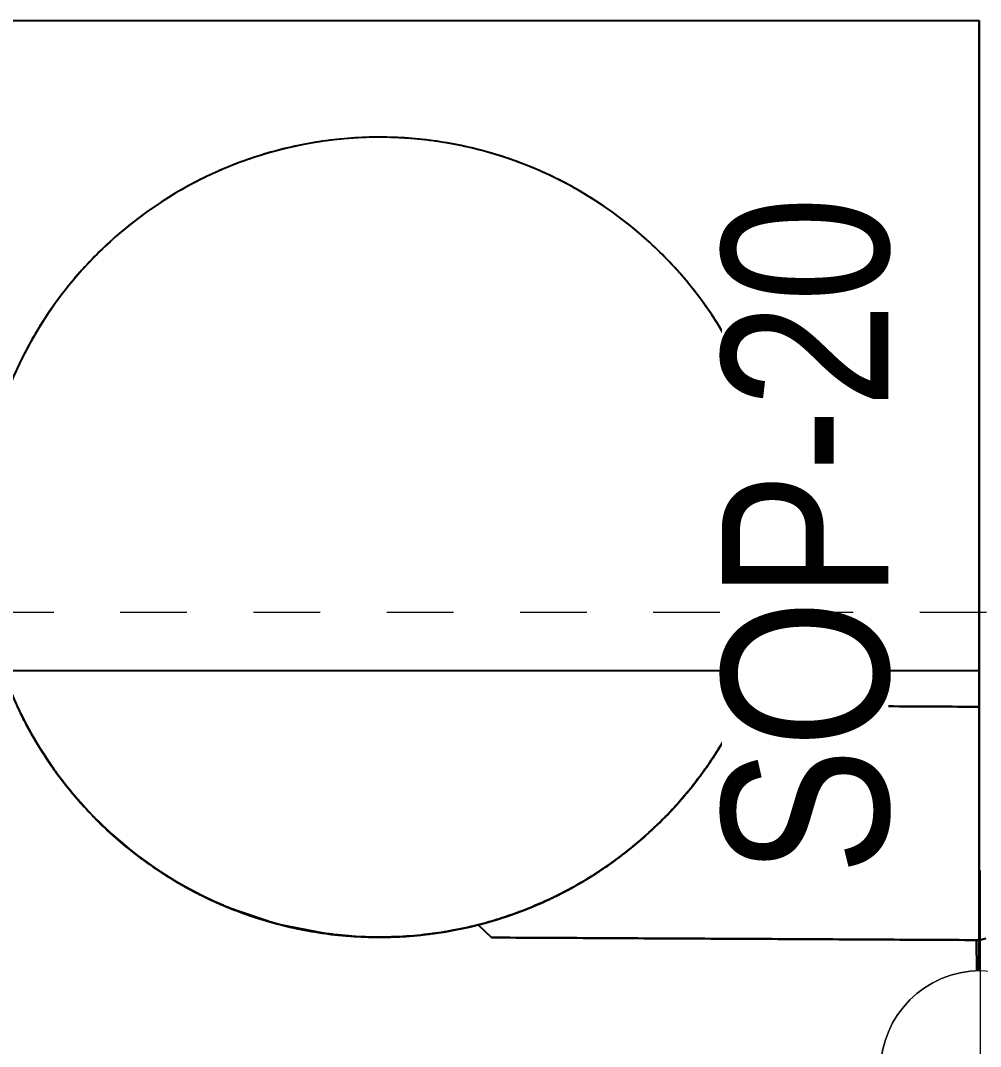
# Model space of a CAD drawing. Header units: metres. Extents: x -1161 to -1080, y 3 to 563.
# Drawn here: x -1147.282 to -1145.841, y 544.49 to 546.029 of the extents above; entities that cross this region are included whole.
import ezdxf

# ---------------------------------------------------------------- set-up
doc = ezdxf.new("R2010")
doc.units = ezdxf.units.M
doc.linetypes.add('JacobsGridLine', pattern=[0.0145, 0.01, -0.001, 0.0025, -0.001])
for name, color, linetype, lineweight in [('A-ANNO-NOTE', 7, 'Continuous', 9), ('A-GENM', 7, 'Continuous', 35), ('S-FNDN-IDEN', 7, 'Continuous', 18), ('S-GRID', 7, 'Continuous', 9)]:
    doc.layers.add(name, color=color, linetype=linetype, lineweight=lineweight)
doc.styles.add('Arial Narrow_2', font='ARIALN.TTF', dxfattribs={"height": 0.25})

# ---------------------------------------------------------------- blocks, each defined once
blk = doc.blocks.new('Foundations-Piles - Px-1200-66435274-DRG-2873171 - BARRIER LAYOUT')
at = {"layer": 'A-GENM', "color": 9, "lineweight": 25, "true_color": 0xbebebe}
for start, end in [(98.1818, 106.3636), (100.1896, 104.6123), (98.1818, 100.1896), (90, 98.1818), (96.7983, 98.1818), (92.2501, 96.7983), (90, 92.2501), (88.9353, 90), (81.8182, 90), (84.2266, 88.9353), (81.8182, 84.2266), (81.081, 81.8182), (73.6364, 81.8182), (0, 81.081), (106.3636, 114.5455), (108.2706, 112.5944), (106.4925, 108.2706), (104.6123, 106.0641), (65.4545, 73.6364), (114.5455, 122.7273), (114.6599, 116.2514), (112.5944, 114.272), (57.2727, 65.4545), (116.2514, 120.583), (120.583, 122.4816), (124.3904, 130.9091), (124.3904, 128.5814), (122.7273, 124.3904), (124.2279, 124.3904), (122.8273, 124.2279), (49.0909, 57.2727), (128.5814, 130.6928), (130.9091, 139.0909), (130.9948, 132.2009), (40.9091, 49.0909), (132.2009, 136.5946), (136.5946, 138.9057), (139.0909, 147.2727), (139.1624, 140.1715), (32.7273, 40.9091), (140.1715, 144.6326), (144.6326, 147.1204), (147.2727, 155.4545), (147.3299, 148.1399), (24.5455, 32.7273), (148.1399, 152.7165), (152.7165, 155.3369), (155.4545, 163.6364), (155.4975, 156.1068), (16.3636, 24.5455), (156.1068, 160.9016), (160.9016, 163.5554), (163.6364, 171.8182), (164.0723, 169.3897), (163.6651, 164.0723), (8.1818, 16.3636), (169.3897, 171.8182), (171.8182, 180), (172.0366, 180), (171.8608, 172.0366), (0, 8.1818), (180, 187.7641), (180, 188.1818), (265.362, 0), (351.8182, 0), (187.7641, 188.0413), (188.1818, 196.3636), (188.2322, 190.3159), (343.6364, 351.8182), (190.3159, 195.5373), (195.5373, 196.1111), (196.3636, 204.5455), (335.4545, 343.6364), (196.4631, 198.5685), (198.5685, 203.3242), (203.3242, 204.2042), (204.5455, 212.7273), (204.6923, 206.5262), (327.2727, 335.4545), (206.5262, 212.3507), (212.3507, 212.9011), (212.7273, 220.9091), (212.9011, 220.5161), (319.0909, 327.2727), (220.5161, 221.0944), (220.9091, 229.0909), (221.0944, 228.6827), (310.9091, 319.0909), (228.6827, 229.2876), (229.0909, 237.2727), (229.2876, 236.8502), (302.7273, 310.9091), (236.8502, 237.4807), (237.2727, 245.4545), (237.4807, 245.0186), (294.5455, 302.7273), (245.0186, 245.6737), (245.4545, 253.6364), (245.7799, 253.188), (286.3636, 294.5455), (253.188, 253.8666), (253.6364, 261.8182), (253.8666, 261.3584), (278.1818, 286.3636), (261.3584, 262.0592), (261.8182, 265.362), (262.0592, 265.362), (265.362, 270), (270, 278.1818)]:
    blk.add_arc((0, 0), 0.6, start, end, dxfattribs=at)
at = {"layer": 'A-GENM', "color": 254, "lineweight": 25, "true_color": 0xd1d1d1}
for start, end in [(106.0641, 106.4925), (114.272, 114.5455), (122.4816, 122.7273), (130.6928, 130.9091), (138.9057, 139.0909), (147.1204, 147.2727), (188.0413, 188.1818), (196.1111, 196.3636), (204.2042, 204.5455), (204.5455, 204.6923)]:
    blk.add_arc((0, 0), 0.6, start, end, dxfattribs=at)
blk = doc.blocks.new('StitchPour_RS36A_04 - StitchPour_RS36A_04-60468323-DRG-2873171 - BARRIER LAYOUT')
at = {"layer": 'A-GENM', "color": 253, "lineweight": 25, "true_color": 0xa3a3a3, "flags": 128}
for points in [[(132.4618, 47.3978), (132.3894, 47.3785), (132.3169, 47.3593), (132.2444, 47.34), (132.1719, 47.3207), (132.0994, 47.3015), (132.0269, 47.2822)], [(132.0269, 47.2822), (132.0994, 47.3015), (132.1719, 47.3207), (132.2444, 47.34), (132.3169, 47.3593), (132.3894, 47.3785), (132.4618, 47.3978)]]:
    blk.add_lwpolyline(points, dxfattribs=at)
at = {"layer": 'A-GENM', "color": 253, "lineweight": 25, "true_color": 0xa3a3a3}
blk.add_open_spline([(131.1932, 52.1713), (131.23, 52.0329), (131.4598, 51.1681), (131.8827, 49.577), (132.2688, 48.1242), (132.4618, 47.3978)], degree=3, knots=[0.8539642, 0.8539642, 0.8539642, 0.8539642, 0.8666667, 0.9333333, 1, 1, 1, 1], dxfattribs=at)
at = {"layer": 'A-GENM', "color": 9, "lineweight": 25, "true_color": 0xbebebe}
blk.add_open_spline([(131.8827, 49.5769), (132.0757, 48.8506), (132.2688, 48.1242), (132.4618, 47.3978)], degree=3, dxfattribs=at)
blk = doc.blocks.new('T2DPAA-T2D-C3S-RS-M3D-100334_rvt-1-DRG-2873171 - BARRIER LAYOUT')
at = {"layer": 'A-GENM', "color": 9, "lineweight": 25, "true_color": 0xbebebe}
for p, q in [((-1145.8431, 546.0286), (-1145.8431, 545.8314)), ((-1145.8431, 545.8314), (-1145.8431, 545.6342)), ((-1145.8431, 545.6342), (-1145.8431, 545.4369)), ((-1145.8431, 545.4369), (-1145.8431, 545.2397)), ((-1145.8431, 545.2397), (-1145.8431, 545.0536)), ((-1145.8431, 545.0536), (-1145.8431, 545.0425)), ((-1145.8431, 545.0425), (-1145.8431, 544.8453)), ((-1146.1879, 545.026), (-1146.1763, 545.0135)), ((-1146.1763, 545.0135), (-1146.1879, 545.026)), ((-1146.1763, 545.0135), (-1146.1647, 545.0009)), ((-1146.1647, 545.0009), (-1146.1763, 545.0135)), ((-1147.2815, 544.9889), (-1147.2762, 544.9783)), ((-1145.8431, 544.9992), (-1145.8431, 544.9292)), ((-1145.8431, 544.9292), (-1145.8431, 544.9992)), ((-1147.2535, 544.9382), (-1147.2328, 544.907)), ((-1145.8431, 544.9292), (-1145.8431, 544.8592)), ((-1147.2044, 544.8699), (-1147.1801, 544.8425)), ((-1145.8431, 544.8592), (-1145.8431, 544.7892)), ((-1145.8431, 544.8453), (-1145.8431, 544.648)), ((-1147.1458, 544.8089), (-1147.1189, 544.7859)), ((-1145.8431, 544.7892), (-1145.8431, 544.7192)), ((-1147.0784, 544.7561), (-1147.0504, 544.7383)), ((-1147.0013, 544.712), (-1146.9793, 544.7021)), ((-1145.8431, 544.7192), (-1145.8431, 544.6492)), ((-1146.979, 544.7019), (-1146.976, 544.7007)), ((-1146.646, 544.6615), (-1146.6221, 544.6659)), ((-1146.6221, 544.6659), (-1146.5951, 544.6721)), ((-1146.585, 544.6626), (-1146.5951, 544.6721)), ((-1146.5951, 544.6721), (-1146.585, 544.6626)), ((-1146.5951, 544.6721), (-1146.585, 544.6626)), ((-1146.585, 544.6626), (-1146.5951, 544.6721)), ((-1146.585, 544.6626), (-1146.5951, 544.6721)), ((-1146.5951, 544.6721), (-1146.5749, 544.6531)), ((-1146.8174, 544.6582), (-1146.7909, 544.6555)), ((-1146.7362, 544.6536), (-1146.7045, 544.6548)), ((-1146.655, 544.6601), (-1146.6472, 544.6613)), ((-1146.5749, 544.6531), (-1146.585, 544.6626)), ((-1146.585, 544.6626), (-1146.5749, 544.6531)), ((-1146.585, 544.6626), (-1146.5749, 544.6531)), ((-1146.5749, 544.6531), (-1146.585, 544.6626)), ((-1146.5749, 544.6531), (-1146.585, 544.6626)), ((-1146.5749, 544.6531), (-1145.8469, 544.6492)), ((-1145.8466, 544.6036), (-1145.8469, 544.6492)), ((-1145.8469, 544.6492), (-1145.8466, 544.6036)), ((-1145.8431, 544.6492), (-1145.8332, 544.6514)), ((-1145.8431, 544.648), (-1145.8431, 544.6036))]:
    blk.add_line(p, q, dxfattribs=at)
at = {"layer": 'A-GENM', "color": 253, "lineweight": 25, "true_color": 0xa3a3a3}
for p, q in [((-1145.8431, 545.0425), (-1145.8431, 545.0536)), ((-1145.8431, 544.8453), (-1145.8431, 545.0425)), ((-1145.8431, 544.648), (-1145.8431, 544.8453)), ((-1145.8332, 544.6514), (-1145.8431, 544.6492)), ((-1145.8431, 544.6036), (-1145.8431, 544.648))]:
    blk.add_line(p, q, dxfattribs=at)
at = {"layer": 'A-GENM', "color": 253, "lineweight": 25, "true_color": 0xa3a3a3, "flags": 128}
blk.add_lwpolyline([(-1145.8431, 545.0536), (-1145.8431, 545.2397), (-1145.8431, 545.4369), (-1145.8431, 545.6342), (-1145.8431, 545.8314), (-1145.8431, 546.0286)], dxfattribs=at)
at = {"layer": 'A-GENM', "color": 9, "lineweight": 25, "true_color": 0xbebebe, "flags": 128}
for points in [[(-1147.2762, 544.9783), (-1147.2693, 544.9653), (-1147.2535, 544.9382)], [(-1145.8431, 544.6492), (-1145.8431, 544.7192), (-1145.8431, 544.7892), (-1145.8431, 544.8592), (-1145.8431, 544.9292)], [(-1147.2328, 544.907), (-1147.2257, 544.8971), (-1147.2044, 544.8699)], [(-1147.1801, 544.8425), (-1147.1733, 544.8354), (-1147.1458, 544.8089)], [(-1147.1189, 544.7859), (-1147.1131, 544.7813), (-1147.0784, 544.7561)], [(-1147.0504, 544.7383), (-1147.0462, 544.7358), (-1147.0013, 544.712)], [(-1146.976, 544.7007), (-1146.9738, 544.6997), (-1146.8972, 544.6737)], [(-1146.8972, 544.6737), (-1146.8223, 544.6589), (-1146.8174, 544.6582)], [(-1146.7909, 544.6555), (-1146.7462, 544.6536), (-1146.7362, 544.6536)], [(-1146.7045, 544.6548), (-1146.6701, 544.6581), (-1146.655, 544.6601)]]:
    blk.add_lwpolyline(points, dxfattribs=at)
at = {"layer": 'A-GENM', "color": 253, "lineweight": 25, "true_color": 0xa3a3a3}
blk.add_open_spline([(-1150.7823, 546.0286), (-1150.6381, 546.0286), (-1149.7428, 546.0286), (-1148.0964, 546.0286), (-1146.5942, 546.0286), (-1145.8431, 546.0286)], degree=3, knots=[0.8538712, 0.8538712, 0.8538712, 0.8538712, 0.8666667, 0.9333333, 1, 1, 1, 1], dxfattribs=at)
at = {"layer": 'A-GENM', "color": 9, "lineweight": 25, "true_color": 0xbebebe}
for points in [[(-1148.0964, 546.0286), (-1147.3453, 546.0286), (-1146.5942, 546.0286), (-1145.8431, 546.0286)], [(-1146.1929, 545.0141), (-1146.192, 545.0164), (-1146.191, 545.0186), (-1146.1901, 545.0208)], [(-1146.1901, 545.0208), (-1146.191, 545.0186), (-1146.192, 545.0164), (-1146.1929, 545.0141)], [(-1146.1901, 545.0208), (-1146.1893, 545.0226), (-1146.1886, 545.0243), (-1146.1879, 545.026)], [(-1146.1879, 545.026), (-1146.1886, 545.0243), (-1146.1893, 545.0226), (-1146.1901, 545.0208)], [(-1146.2056, 544.9868), (-1146.2012, 544.9958), (-1146.1969, 545.0049), (-1146.1929, 545.0141)], [(-1146.1929, 545.0141), (-1146.1969, 545.0049), (-1146.2012, 544.9958), (-1146.2056, 544.9868)], [(-1147.2811, 544.988), (-1147.2813, 544.9885), (-1147.2816, 544.9891), (-1147.2819, 544.9896)], [(-1147.281, 544.9879), (-1147.2813, 544.9884), (-1147.2816, 544.989), (-1147.2818, 544.9895)], [(-1147.2722, 544.9708), (-1147.2753, 544.9765), (-1147.2782, 544.9822), (-1147.2811, 544.988)], [(-1147.2722, 544.9708), (-1147.2753, 544.9764), (-1147.2782, 544.9821), (-1147.281, 544.9879)], [(-1146.1647, 545.0009), (-1146.1433, 545.0008), (-1146.1218, 545.0007), (-1146.1004, 545.0006)], [(-1146.0361, 545.0002), (-1146.0789, 545.0005), (-1146.1218, 545.0007), (-1146.1647, 545.0009)], [(-1146.1004, 545.0006), (-1146.0789, 545.0005), (-1146.0575, 545.0003), (-1146.0361, 545.0002)], [(-1146.0361, 545.0002), (-1146.0146, 545.0001), (-1145.9932, 545), (-1145.9717, 544.9999)], [(-1145.9717, 544.9999), (-1145.9932, 545), (-1146.0146, 545.0001), (-1146.0361, 545.0002)], [(-1145.9717, 544.9999), (-1145.9503, 544.9998), (-1145.9288, 544.9997), (-1145.9074, 544.9996)], [(-1145.9074, 544.9996), (-1145.9288, 544.9997), (-1145.9503, 544.9998), (-1145.9717, 544.9999)], [(-1145.9074, 544.9996), (-1145.886, 544.9994), (-1145.8645, 544.9993), (-1145.8431, 544.9992)], [(-1145.8431, 544.9992), (-1145.8645, 544.9993), (-1145.886, 544.9994), (-1145.9074, 544.9996)], [(-1146.2261, 544.949), (-1146.2189, 544.9614), (-1146.212, 544.974), (-1146.2056, 544.9868)], [(-1146.2056, 544.9868), (-1146.212, 544.974), (-1146.2189, 544.9614), (-1146.2261, 544.949)], [(-1147.2669, 544.961), (-1147.2687, 544.9642), (-1147.2704, 544.9674), (-1147.2721, 544.9706)], [(-1147.2669, 544.961), (-1147.2687, 544.9642), (-1147.2704, 544.9674), (-1147.2721, 544.9706)], [(-1147.2608, 544.9504), (-1147.2629, 544.9539), (-1147.2649, 544.9574), (-1147.2669, 544.961)], [(-1147.2609, 544.9505), (-1147.2629, 544.954), (-1147.2649, 544.9575), (-1147.2669, 544.961)], [(-1147.2403, 544.9178), (-1147.2475, 544.9285), (-1147.2544, 544.9394), (-1147.2609, 544.9505)], [(-1147.2404, 544.9179), (-1147.2475, 544.9285), (-1147.2543, 544.9393), (-1147.2608, 544.9504)], [(-1146.2326, 544.9384), (-1146.2315, 544.9401), (-1146.2304, 544.9418), (-1146.2294, 544.9435)], [(-1146.2294, 544.9435), (-1146.2304, 544.9418), (-1146.2315, 544.9401), (-1146.2326, 544.9384)], [(-1146.2289, 544.9444), (-1146.228, 544.9459), (-1146.227, 544.9475), (-1146.2261, 544.949)], [(-1146.2261, 544.949), (-1146.227, 544.9475), (-1146.2279, 544.9459), (-1146.2289, 544.9444)], [(-1146.2493, 544.9127), (-1146.2435, 544.9211), (-1146.2379, 544.9297), (-1146.2326, 544.9384)], [(-1146.2326, 544.9384), (-1146.2379, 544.9297), (-1146.2435, 544.9211), (-1146.2493, 544.9127)], [(-1147.2391, 544.9161), (-1147.2396, 544.9167), (-1147.24, 544.9173), (-1147.2404, 544.9179)], [(-1147.2392, 544.9161), (-1147.2395, 544.9167), (-1147.2399, 544.9172), (-1147.2403, 544.9178)], [(-1147.238, 544.9144), (-1147.2383, 544.9148), (-1147.2386, 544.9152), (-1147.2389, 544.9157)], [(-1147.2381, 544.9145), (-1147.2383, 544.9149), (-1147.2386, 544.9153), (-1147.2389, 544.9157)], [(-1147.229, 544.9016), (-1147.2321, 544.9059), (-1147.2351, 544.9102), (-1147.2381, 544.9145)], [(-1147.229, 544.9016), (-1147.232, 544.9058), (-1147.235, 544.9101), (-1147.238, 544.9144)], [(-1146.275, 544.8782), (-1146.266, 544.8894), (-1146.2575, 544.9009), (-1146.2493, 544.9127)], [(-1146.2493, 544.9127), (-1146.2574, 544.9009), (-1146.266, 544.8894), (-1146.275, 544.8782)], [(-1147.2223, 544.8926), (-1147.2246, 544.8956), (-1147.2268, 544.8986), (-1147.229, 544.9016)], [(-1147.2223, 544.8926), (-1147.2246, 544.8956), (-1147.2268, 544.8986), (-1147.229, 544.9016)], [(-1147.2127, 544.8801), (-1147.2159, 544.8842), (-1147.2192, 544.8884), (-1147.2223, 544.8926)], [(-1147.2128, 544.8802), (-1147.216, 544.8843), (-1147.2192, 544.8884), (-1147.2223, 544.8926)], [(-1147.1872, 544.8502), (-1147.1961, 544.8599), (-1147.2046, 544.8699), (-1147.2128, 544.8802)], [(-1147.1873, 544.8503), (-1147.1961, 544.8599), (-1147.2045, 544.8699), (-1147.2127, 544.8801)], [(-1146.3031, 544.8456), (-1146.2961, 544.8532), (-1146.2892, 544.861), (-1146.2825, 544.869)], [(-1146.2825, 544.869), (-1146.2892, 544.8611), (-1146.296, 544.8533), (-1146.3031, 544.8457)], [(-1146.2825, 544.869), (-1146.2814, 544.8704), (-1146.2802, 544.8718), (-1146.2791, 544.8732)], [(-1146.2791, 544.8732), (-1146.2802, 544.8718), (-1146.2814, 544.8704), (-1146.2825, 544.869)], [(-1146.2774, 544.8752), (-1146.2767, 544.8761), (-1146.276, 544.8769), (-1146.2753, 544.8778)], [(-1146.2753, 544.8778), (-1146.276, 544.8769), (-1146.2767, 544.8761), (-1146.2774, 544.8752)], [(-1147.1858, 544.8487), (-1147.1863, 544.8492), (-1147.1868, 544.8497), (-1147.1873, 544.8503)], [(-1147.1858, 544.8487), (-1147.1863, 544.8492), (-1147.1868, 544.8497), (-1147.1872, 544.8502)], [(-1147.1767, 544.8389), (-1147.1795, 544.8419), (-1147.1823, 544.8448), (-1147.1851, 544.8478)], [(-1147.1767, 544.8389), (-1147.1795, 544.8418), (-1147.1823, 544.8448), (-1147.185, 544.8477)], [(-1147.1691, 544.8311), (-1147.1715, 544.8335), (-1147.1739, 544.836), (-1147.1763, 544.8384)], [(-1147.1691, 544.8311), (-1147.1715, 544.8335), (-1147.1739, 544.836), (-1147.1762, 544.8384)], [(-1146.3335, 544.8151), (-1146.323, 544.8249), (-1146.3129, 544.8351), (-1146.3031, 544.8456)], [(-1146.3031, 544.8456), (-1146.3129, 544.8351), (-1146.323, 544.825), (-1146.3335, 544.8152)], [(-1147.1551, 544.8174), (-1147.1598, 544.8219), (-1147.1645, 544.8265), (-1147.1691, 544.8311)], [(-1147.1551, 544.8175), (-1147.1599, 544.822), (-1147.1645, 544.8265), (-1147.1691, 544.8311)], [(-1147.1231, 544.7893), (-1147.1341, 544.7983), (-1147.1448, 544.8077), (-1147.1551, 544.8175)], [(-1147.1231, 544.7893), (-1147.1341, 544.7983), (-1147.1447, 544.8077), (-1147.1551, 544.8174)], [(-1146.366, 544.7869), (-1146.3577, 544.7936), (-1146.3497, 544.8004), (-1146.3418, 544.8075)], [(-1146.3419, 544.8075), (-1146.3497, 544.8004), (-1146.3577, 544.7936), (-1146.3659, 544.7869)], [(-1146.337, 544.8119), (-1146.3386, 544.8104), (-1146.3402, 544.809), (-1146.3419, 544.8075)], [(-1146.3418, 544.8075), (-1146.3402, 544.809), (-1146.3386, 544.8104), (-1146.337, 544.8119)], [(-1146.3335, 544.8152), (-1146.3346, 544.8141), (-1146.3358, 544.813), (-1146.337, 544.8119)], [(-1146.337, 544.8119), (-1146.3358, 544.813), (-1146.3346, 544.8141), (-1146.3335, 544.8151)], [(-1147.1162, 544.7837), (-1147.1185, 544.7856), (-1147.1208, 544.7874), (-1147.1231, 544.7893)], [(-1147.1162, 544.7837), (-1147.1185, 544.7856), (-1147.1208, 544.7875), (-1147.1231, 544.7893)], [(-1147.1095, 544.7785), (-1147.1117, 544.7802), (-1147.114, 544.782), (-1147.1162, 544.7837)], [(-1147.1095, 544.7785), (-1147.1117, 544.7802), (-1147.114, 544.782), (-1147.1162, 544.7837)], [(-1147.0892, 544.7635), (-1147.0957, 544.7681), (-1147.1021, 544.7728), (-1147.1084, 544.7777)], [(-1147.0892, 544.7635), (-1147.0957, 544.7681), (-1147.1021, 544.7728), (-1147.1084, 544.7777)], [(-1146.4004, 544.7611), (-1146.3886, 544.7693), (-1146.3771, 544.7779), (-1146.366, 544.7869)], [(-1146.366, 544.7869), (-1146.3771, 544.7779), (-1146.3886, 544.7693), (-1146.4004, 544.7611)], [(-1147.0535, 544.7402), (-1147.0657, 544.7475), (-1147.0776, 544.7553), (-1147.0892, 544.7635)], [(-1147.0536, 544.7402), (-1147.0657, 544.7475), (-1147.0776, 544.7553), (-1147.0892, 544.7635)], [(-1146.4041, 544.7586), (-1146.4028, 544.7594), (-1146.4016, 544.7602), (-1146.4004, 544.7611)], [(-1146.4004, 544.7611), (-1146.4016, 544.7603), (-1146.4028, 544.7594), (-1146.4041, 544.7586)], [(-1146.4366, 544.7378), (-1146.4273, 544.7433), (-1146.4182, 544.749), (-1146.4093, 544.755)], [(-1146.4093, 544.755), (-1146.4182, 544.749), (-1146.4273, 544.7433), (-1146.4365, 544.7378)], [(-1146.4093, 544.755), (-1146.4084, 544.7556), (-1146.4075, 544.7562), (-1146.4066, 544.7568)], [(-1146.4066, 544.7568), (-1146.4075, 544.7562), (-1146.4084, 544.7556), (-1146.4093, 544.755)], [(-1147.0486, 544.7372), (-1147.0503, 544.7382), (-1147.0519, 544.7392), (-1147.0536, 544.7402)], [(-1147.0486, 544.7372), (-1147.0502, 544.7382), (-1147.0519, 544.7392), (-1147.0535, 544.7402)], [(-1147.0417, 544.7332), (-1147.044, 544.7345), (-1147.0463, 544.7358), (-1147.0486, 544.7372)], [(-1147.0417, 544.7332), (-1147.044, 544.7345), (-1147.0463, 544.7358), (-1147.0486, 544.7372)], [(-1147.0163, 544.7194), (-1147.0249, 544.7238), (-1147.0334, 544.7284), (-1147.0417, 544.7332)], [(-1146.4743, 544.7172), (-1146.4615, 544.7236), (-1146.4489, 544.7305), (-1146.4366, 544.7378)], [(-1146.4366, 544.7378), (-1146.4489, 544.7305), (-1146.4615, 544.7236), (-1146.4743, 544.7172)], [(-1146.9777, 544.7014), (-1146.9908, 544.7069), (-1147.0037, 544.713), (-1147.0163, 544.7194)], [(-1146.9777, 544.7014), (-1146.9908, 544.707), (-1147.0037, 544.713), (-1147.0163, 544.7194)], [(-1146.5135, 544.6993), (-1146.5034, 544.7035), (-1146.4934, 544.7079), (-1146.4835, 544.7127)], [(-1146.4835, 544.7126), (-1146.4934, 544.7079), (-1146.5034, 544.7035), (-1146.5135, 544.6993)], [(-1146.4835, 544.7127), (-1146.4817, 544.7135), (-1146.4799, 544.7144), (-1146.4781, 544.7153)], [(-1146.4781, 544.7153), (-1146.4799, 544.7144), (-1146.4817, 544.7135), (-1146.4835, 544.7126)], [(-1146.4781, 544.7153), (-1146.4768, 544.7159), (-1146.4756, 544.7165), (-1146.4743, 544.7172)], [(-1146.4743, 544.7172), (-1146.4756, 544.7165), (-1146.4768, 544.7159), (-1146.4781, 544.7153)], [(-1146.9751, 544.7003), (-1146.976, 544.7007), (-1146.9768, 544.701), (-1146.9777, 544.7014)], [(-1146.9751, 544.7003), (-1146.976, 544.7007), (-1146.9769, 544.701), (-1146.9777, 544.7014)], [(-1146.9706, 544.6984), (-1146.9721, 544.699), (-1146.9736, 544.6997), (-1146.9751, 544.7003)], [(-1146.9706, 544.6984), (-1146.9721, 544.699), (-1146.9736, 544.6997), (-1146.9751, 544.7003)], [(-1146.9379, 544.6861), (-1146.9489, 544.6899), (-1146.9598, 544.694), (-1146.9706, 544.6984)], [(-1146.938, 544.6861), (-1146.9489, 544.6899), (-1146.9598, 544.694), (-1146.9706, 544.6984)], [(-1146.5538, 544.6842), (-1146.5402, 544.6888), (-1146.5267, 544.6938), (-1146.5135, 544.6993)], [(-1146.5135, 544.6993), (-1146.5267, 544.6938), (-1146.5402, 544.6888), (-1146.5538, 544.6842)], [(-1146.8972, 544.6737), (-1146.9109, 544.6774), (-1146.9245, 544.6815), (-1146.938, 544.6861)], [(-1146.8972, 544.6737), (-1146.9109, 544.6774), (-1146.9245, 544.6815), (-1146.9379, 544.6861)], [(-1146.5951, 544.6721), (-1146.5843, 544.6749), (-1146.5736, 544.6779), (-1146.563, 544.6813)], [(-1146.563, 544.6813), (-1146.5736, 544.6779), (-1146.5843, 544.6749), (-1146.5951, 544.6721)], [(-1146.563, 544.6813), (-1146.5611, 544.6818), (-1146.5593, 544.6824), (-1146.5575, 544.683)], [(-1146.5575, 544.683), (-1146.5593, 544.6824), (-1146.5611, 544.6818), (-1146.563, 544.6813)], [(-1146.5575, 544.683), (-1146.5563, 544.6834), (-1146.555, 544.6838), (-1146.5538, 544.6842)], [(-1146.5538, 544.6842), (-1146.555, 544.6838), (-1146.5563, 544.6834), (-1146.5575, 544.683)], [(-1146.8546, 544.6641), (-1146.8689, 544.6668), (-1146.8831, 544.67), (-1146.8972, 544.6737)], [(-1146.8546, 544.6641), (-1146.8689, 544.6668), (-1146.8831, 544.67), (-1146.8972, 544.6737)], [(-1146.5951, 544.6721), (-1146.6092, 544.6685), (-1146.6234, 544.6655), (-1146.6377, 544.6629)], [(-1146.5951, 544.6721), (-1146.6092, 544.6685), (-1146.6234, 544.6655), (-1146.6377, 544.6629)], [(-1146.8288, 544.6598), (-1146.8375, 544.661), (-1146.8461, 544.6624), (-1146.8546, 544.6641)], [(-1146.8288, 544.6598), (-1146.8375, 544.661), (-1146.8461, 544.6624), (-1146.8546, 544.6641)], [(-1146.8187, 544.6584), (-1146.8221, 544.6588), (-1146.8255, 544.6593), (-1146.8288, 544.6598)], [(-1146.8187, 544.6584), (-1146.8221, 544.6588), (-1146.8255, 544.6593), (-1146.8288, 544.6598)], [(-1146.8145, 544.6579), (-1146.8159, 544.658), (-1146.8173, 544.6582), (-1146.8187, 544.6584)], [(-1146.8145, 544.6579), (-1146.8159, 544.658), (-1146.8173, 544.6582), (-1146.8187, 544.6584)], [(-1146.8126, 544.6576), (-1146.8132, 544.6577), (-1146.8139, 544.6578), (-1146.8145, 544.6579)], [(-1146.8126, 544.6576), (-1146.8132, 544.6577), (-1146.8139, 544.6578), (-1146.8145, 544.6579)], [(-1146.768, 544.6541), (-1146.7826, 544.6547), (-1146.7971, 544.6559), (-1146.8115, 544.6575)], [(-1146.768, 544.6541), (-1146.7826, 544.6547), (-1146.7971, 544.6559), (-1146.8115, 544.6575)], [(-1146.7525, 544.6537), (-1146.7577, 544.6538), (-1146.7628, 544.6539), (-1146.768, 544.6541)], [(-1146.7525, 544.6537), (-1146.7577, 544.6538), (-1146.7628, 544.6539), (-1146.768, 544.6541)], [(-1146.74, 544.6536), (-1146.7442, 544.6536), (-1146.7483, 544.6536), (-1146.7525, 544.6537)], [(-1146.74, 544.6536), (-1146.7442, 544.6536), (-1146.7483, 544.6536), (-1146.7525, 544.6537)], [(-1146.7302, 544.6537), (-1146.7335, 544.6537), (-1146.7367, 544.6536), (-1146.74, 544.6536)], [(-1146.7302, 544.6537), (-1146.7335, 544.6537), (-1146.7367, 544.6536), (-1146.74, 544.6536)], [(-1146.7265, 544.6538), (-1146.7278, 544.6538), (-1146.729, 544.6538), (-1146.7302, 544.6537)], [(-1146.7265, 544.6538), (-1146.7278, 544.6538), (-1146.729, 544.6538), (-1146.7302, 544.6537)], [(-1146.7244, 544.6539), (-1146.7251, 544.6539), (-1146.7258, 544.6538), (-1146.7265, 544.6538)], [(-1146.7244, 544.6539), (-1146.7251, 544.6539), (-1146.7258, 544.6538), (-1146.7265, 544.6538)], [(-1146.6809, 544.6568), (-1146.6954, 544.6553), (-1146.7099, 544.6543), (-1146.7244, 544.6539)], [(-1146.6809, 544.6568), (-1146.6954, 544.6553), (-1146.7099, 544.6543), (-1146.7244, 544.6539)], [(-1146.6737, 544.6576), (-1146.6761, 544.6573), (-1146.6785, 544.6571), (-1146.6809, 544.6568)], [(-1146.6737, 544.6576), (-1146.6761, 544.6573), (-1146.6785, 544.6571), (-1146.6809, 544.6568)], [(-1146.6636, 544.6589), (-1146.6669, 544.6584), (-1146.6703, 544.658), (-1146.6737, 544.6576)], [(-1146.6636, 544.6589), (-1146.6669, 544.6584), (-1146.6703, 544.658), (-1146.6737, 544.6576)], [(-1146.6459, 544.6615), (-1146.6518, 544.6606), (-1146.6577, 544.6597), (-1146.6636, 544.6589)], [(-1146.6459, 544.6615), (-1146.6518, 544.6606), (-1146.6577, 544.6597), (-1146.6636, 544.6589)], [(-1146.6432, 544.662), (-1146.6441, 544.6618), (-1146.645, 544.6617), (-1146.6459, 544.6615)], [(-1146.6432, 544.662), (-1146.6441, 544.6618), (-1146.645, 544.6617), (-1146.6459, 544.6615)], [(-1146.6377, 544.6629), (-1146.6388, 544.6627), (-1146.6398, 544.6626), (-1146.6409, 544.6624)], [(-1146.6377, 544.6629), (-1146.6388, 544.6627), (-1146.6398, 544.6626), (-1146.6409, 544.6624)], [(-1146.5017, 544.6527), (-1146.5261, 544.6528), (-1146.5505, 544.6529), (-1146.5749, 544.6531)], [(-1146.5017, 544.6527), (-1146.5261, 544.6528), (-1146.5505, 544.6529), (-1146.5749, 544.6531)], [(-1146.5021, 544.6527), (-1146.5263, 544.6528), (-1146.5506, 544.6529), (-1146.5749, 544.6531)], [(-1146.4285, 544.6523), (-1146.4529, 544.6524), (-1146.4773, 544.6526), (-1146.5017, 544.6527)], [(-1146.4285, 544.6523), (-1146.4529, 544.6524), (-1146.4773, 544.6526), (-1146.5017, 544.6527)], [(-1146.4293, 544.6523), (-1146.4534, 544.6524), (-1146.4775, 544.6526), (-1146.5017, 544.6527)], [(-1146.3553, 544.6519), (-1146.3797, 544.652), (-1146.4041, 544.6522), (-1146.4285, 544.6523)], [(-1146.3553, 544.6519), (-1146.3797, 544.652), (-1146.4041, 544.6522), (-1146.4285, 544.6523)], [(-1146.3565, 544.6519), (-1146.3805, 544.652), (-1146.4045, 544.6522), (-1146.4285, 544.6523)], [(-1146.2821, 544.6515), (-1146.3065, 544.6517), (-1146.3309, 544.6518), (-1146.3553, 544.6519)], [(-1146.2821, 544.6515), (-1146.3065, 544.6517), (-1146.3309, 544.6518), (-1146.3553, 544.6519)], [(-1146.209, 544.6511), (-1146.2334, 544.6513), (-1146.2577, 544.6514), (-1146.2821, 544.6515)], [(-1146.209, 544.6511), (-1146.2334, 544.6513), (-1146.2577, 544.6514), (-1146.2821, 544.6515)], [(-1146.1358, 544.6508), (-1146.1602, 544.6509), (-1146.1846, 544.651), (-1146.209, 544.6511)], [(-1146.1358, 544.6508), (-1146.1602, 544.6509), (-1146.1846, 544.651), (-1146.209, 544.6511)], [(-1146.0626, 544.6504), (-1146.087, 544.6505), (-1146.1114, 544.6506), (-1146.1358, 544.6508)], [(-1146.0626, 544.6504), (-1146.087, 544.6505), (-1146.1114, 544.6506), (-1146.1358, 544.6508)], [(-1145.9894, 544.65), (-1146.0138, 544.6501), (-1146.0382, 544.6502), (-1146.0626, 544.6504)], [(-1145.9894, 544.65), (-1146.0138, 544.6501), (-1146.0382, 544.6502), (-1146.0626, 544.6504)], [(-1145.9163, 544.6496), (-1145.9406, 544.6497), (-1145.965, 544.6499), (-1145.9894, 544.65)], [(-1145.9163, 544.6496), (-1145.9406, 544.6497), (-1145.965, 544.6499), (-1145.9894, 544.65)], [(-1145.8469, 544.6492), (-1145.8712, 544.6494), (-1145.8954, 544.6495), (-1145.9197, 544.6496)], [(-1145.8431, 544.6492), (-1145.8675, 544.6493), (-1145.8919, 544.6495), (-1145.9163, 544.6496)], [(-1145.8469, 544.6492), (-1145.87, 544.6494), (-1145.8931, 544.6495), (-1145.9163, 544.6496)], [(-1145.8431, 544.6492), (-1145.8444, 544.6492), (-1145.8456, 544.6492), (-1145.8469, 544.6492)]]:
    blk.add_open_spline(points, degree=3, dxfattribs=at)
at = {"layer": 'A-GENM', "color": 254, "lineweight": 25, "true_color": 0xd1d1d1}
for points in [[(-1147.2818, 544.9895), (-1147.2816, 544.989), (-1147.2813, 544.9884), (-1147.281, 544.9879)], [(-1147.281, 544.9879), (-1147.2782, 544.9821), (-1147.2753, 544.9764), (-1147.2722, 544.9708)], [(-1147.2721, 544.9706), (-1147.2704, 544.9674), (-1147.2687, 544.9642), (-1147.2669, 544.961)], [(-1147.2669, 544.961), (-1147.2649, 544.9574), (-1147.2629, 544.9539), (-1147.2608, 544.9504)], [(-1147.2608, 544.9504), (-1147.2543, 544.9393), (-1147.2475, 544.9285), (-1147.2404, 544.9179)], [(-1147.2404, 544.9179), (-1147.24, 544.9173), (-1147.2396, 544.9167), (-1147.2391, 544.9161)], [(-1147.2389, 544.9157), (-1147.2386, 544.9152), (-1147.2383, 544.9148), (-1147.238, 544.9144)], [(-1147.238, 544.9144), (-1147.235, 544.9101), (-1147.232, 544.9058), (-1147.229, 544.9016)], [(-1147.229, 544.9016), (-1147.2268, 544.8986), (-1147.2246, 544.8956), (-1147.2223, 544.8926)], [(-1147.2223, 544.8926), (-1147.2192, 544.8884), (-1147.2159, 544.8842), (-1147.2127, 544.8801)], [(-1147.2127, 544.8801), (-1147.2045, 544.8699), (-1147.1961, 544.8599), (-1147.1873, 544.8503)], [(-1147.1873, 544.8503), (-1147.1868, 544.8497), (-1147.1863, 544.8492), (-1147.1858, 544.8487)], [(-1147.185, 544.8477), (-1147.1823, 544.8448), (-1147.1795, 544.8418), (-1147.1767, 544.8389)], [(-1147.1762, 544.8384), (-1147.1739, 544.836), (-1147.1715, 544.8335), (-1147.1691, 544.8311)], [(-1147.1691, 544.8311), (-1147.1645, 544.8265), (-1147.1598, 544.8219), (-1147.1551, 544.8174)], [(-1147.1551, 544.8174), (-1147.1447, 544.8077), (-1147.1341, 544.7983), (-1147.1231, 544.7893)], [(-1147.1231, 544.7893), (-1147.1208, 544.7874), (-1147.1185, 544.7856), (-1147.1162, 544.7837)], [(-1147.1162, 544.7837), (-1147.114, 544.782), (-1147.1117, 544.7802), (-1147.1095, 544.7785)], [(-1147.1084, 544.7777), (-1147.1021, 544.7728), (-1147.0957, 544.7681), (-1147.0892, 544.7635)], [(-1147.0892, 544.7635), (-1147.0776, 544.7553), (-1147.0657, 544.7475), (-1147.0535, 544.7402)], [(-1147.0535, 544.7402), (-1147.0519, 544.7392), (-1147.0502, 544.7382), (-1147.0486, 544.7372)], [(-1147.0486, 544.7372), (-1147.0463, 544.7358), (-1147.044, 544.7345), (-1147.0417, 544.7332)], [(-1147.0417, 544.7332), (-1147.0334, 544.7284), (-1147.0249, 544.7238), (-1147.0163, 544.7194)], [(-1147.0163, 544.7194), (-1147.0037, 544.713), (-1146.9908, 544.7069), (-1146.9777, 544.7014)], [(-1146.9777, 544.7014), (-1146.9768, 544.701), (-1146.976, 544.7007), (-1146.9751, 544.7003)], [(-1146.9751, 544.7003), (-1146.9736, 544.6997), (-1146.9721, 544.699), (-1146.9706, 544.6984)], [(-1146.9706, 544.6984), (-1146.9598, 544.694), (-1146.9489, 544.6899), (-1146.9379, 544.6861)], [(-1146.9379, 544.6861), (-1146.9245, 544.6815), (-1146.9109, 544.6774), (-1146.8972, 544.6737)], [(-1146.8972, 544.6737), (-1146.8747, 544.6678), (-1146.8519, 544.6631), (-1146.8288, 544.6598)], [(-1146.6409, 544.6624), (-1146.6255, 544.665), (-1146.6102, 544.6683), (-1146.5951, 544.6721)], [(-1146.8288, 544.6598), (-1146.8255, 544.6593), (-1146.8221, 544.6588), (-1146.8187, 544.6584)], [(-1146.8187, 544.6584), (-1146.8173, 544.6582), (-1146.8159, 544.658), (-1146.8145, 544.6579)], [(-1146.8145, 544.6579), (-1146.8139, 544.6578), (-1146.8132, 544.6577), (-1146.8126, 544.6576)], [(-1146.7525, 544.6537), (-1146.7483, 544.6536), (-1146.7442, 544.6536), (-1146.74, 544.6536)], [(-1146.74, 544.6536), (-1146.7367, 544.6536), (-1146.7335, 544.6537), (-1146.7302, 544.6537)], [(-1146.7302, 544.6537), (-1146.729, 544.6538), (-1146.7278, 544.6538), (-1146.7265, 544.6538)], [(-1146.6737, 544.6576), (-1146.6703, 544.658), (-1146.6669, 544.6584), (-1146.6636, 544.6589)], [(-1146.6636, 544.6589), (-1146.6577, 544.6597), (-1146.6518, 544.6606), (-1146.6459, 544.6615)], [(-1146.6459, 544.6615), (-1146.645, 544.6617), (-1146.6441, 544.6618), (-1146.6432, 544.662)], [(-1146.5749, 544.6531), (-1146.5505, 544.6529), (-1146.5261, 544.6528), (-1146.5017, 544.6527)], [(-1146.5749, 544.6531), (-1146.5505, 544.6529), (-1146.5261, 544.6528), (-1146.5017, 544.6527)], [(-1146.5017, 544.6527), (-1146.4773, 544.6526), (-1146.4529, 544.6524), (-1146.4285, 544.6523)], [(-1146.5017, 544.6527), (-1146.4773, 544.6526), (-1146.4529, 544.6524), (-1146.4285, 544.6523)], [(-1146.4285, 544.6523), (-1146.4041, 544.6522), (-1146.3797, 544.652), (-1146.3553, 544.6519)], [(-1146.4285, 544.6523), (-1146.4041, 544.6522), (-1146.3797, 544.652), (-1146.3553, 544.6519)], [(-1146.3553, 544.6519), (-1146.3309, 544.6518), (-1146.3065, 544.6517), (-1146.2821, 544.6515)], [(-1146.3553, 544.6519), (-1146.3309, 544.6518), (-1146.3065, 544.6517), (-1146.2821, 544.6515)], [(-1146.2821, 544.6515), (-1146.2577, 544.6514), (-1146.2334, 544.6513), (-1146.209, 544.6511)], [(-1146.2821, 544.6515), (-1146.2577, 544.6514), (-1146.2334, 544.6513), (-1146.209, 544.6511)], [(-1146.209, 544.6511), (-1146.1846, 544.651), (-1146.1602, 544.6509), (-1146.1358, 544.6508)], [(-1146.209, 544.6511), (-1146.1846, 544.651), (-1146.1602, 544.6509), (-1146.1358, 544.6508)], [(-1146.1358, 544.6508), (-1146.1114, 544.6506), (-1146.087, 544.6505), (-1146.0626, 544.6504)], [(-1146.1358, 544.6508), (-1146.1114, 544.6506), (-1146.087, 544.6505), (-1146.0626, 544.6504)], [(-1146.0626, 544.6504), (-1146.0382, 544.6502), (-1146.0138, 544.6501), (-1145.9894, 544.65)], [(-1146.0626, 544.6504), (-1146.0382, 544.6502), (-1146.0138, 544.6501), (-1145.9894, 544.65)], [(-1145.9894, 544.65), (-1145.965, 544.6499), (-1145.9406, 544.6497), (-1145.9163, 544.6496)], [(-1145.9894, 544.65), (-1145.965, 544.6499), (-1145.9406, 544.6497), (-1145.9163, 544.6496)], [(-1145.9163, 544.6496), (-1145.8931, 544.6495), (-1145.87, 544.6494), (-1145.8469, 544.6492)], [(-1145.9163, 544.6496), (-1145.8931, 544.6495), (-1145.87, 544.6494), (-1145.8469, 544.6492)], [(-1145.8469, 544.6492), (-1145.8456, 544.6492), (-1145.8444, 544.6492), (-1145.8431, 544.6492)], [(-1145.8469, 544.6492), (-1145.8456, 544.6492), (-1145.8444, 544.6492), (-1145.8431, 544.6492)]]:
    blk.add_open_spline(points, degree=3, dxfattribs=at)
at = {"layer": 'A-GENM', "color": 9, "lineweight": 25, "true_color": 0xbebebe}
for points, knots in [([(-1147.0163, 544.7194), (-1147.0226, 544.7227), (-1147.0311, 544.7272), (-1147.0395, 544.7319), (-1147.0417, 544.7332)], [-0.84210526, -0.84210526, -0.84210526, -0.84210526, -0.81578947, -0.80642126, -0.80642126, -0.80642126, -0.80642126]), ([(-1146.2109, 544.6511), (-1146.2351, 544.6513), (-1146.2833, 544.6515), (-1146.3314, 544.6518), (-1146.3553, 544.6519)], [0.5, 0.5, 0.5, 0.5, 0.6, 0.6984198, 0.6984198, 0.6984198, 0.6984198]), ([(-1145.9197, 544.6496), (-1145.9925, 544.65), (-1146.0896, 544.6505), (-1146.1866, 544.651), (-1146.2109, 544.6511)], [0.1, 0.1, 0.1, 0.1, 0.4, 0.5, 0.5, 0.5, 0.5])]:
    blk.add_open_spline(points, degree=3, knots=knots, dxfattribs=at)
at = {"layer": 'A-GENM', "color": 254, "lineweight": 25, "true_color": 0xd1d1d1}
for points, knots in [([(-1146.8115, 544.6575), (-1146.7971, 544.6559), (-1146.7774, 544.6543), (-1146.7577, 544.6538), (-1146.7525, 544.6537)], [-0.7142857, -0.7142857, -0.7142857, -0.7142857, -0.5714286, -0.5204031, -0.5204031, -0.5204031, -0.5204031]), ([(-1146.7265, 544.6538), (-1146.7113, 544.6542), (-1146.6936, 544.6554), (-1146.6761, 544.6573), (-1146.6737, 544.6576)], [-0.4355158, -0.4355158, -0.4355158, -0.4355158, -0.2857143, -0.2618986, -0.2618986, -0.2618986, -0.2618986])]:
    blk.add_open_spline(points, degree=3, knots=knots, dxfattribs=at)
at = {"layer": 'A-GENM', "color": 253, "lineweight": 25, "true_color": 0xa3a3a3, "rotation": 75.11694444444437}
for name, p in [('StitchPour_RS36A_04 - StitchPour_RS36A_04-60468323-DRG-2873171 - BARRIER LAYOUT', (-1134.0578, 404.8616)), ('Foundations-Piles - Px-1200-66435274-DRG-2873171 - BARRIER LAYOUT', (-1146.7431, 545.2536))]:
    blk.add_blockref(name, p, dxfattribs=at)

msp = doc.modelspace()

# ---------------------------------------------------------------- linework, layer by layer
at = {"layer": 'A-ANNO-NOTE', "lineweight": 18}
msp.add_line((-1145.841, 544.4534), (-1145.841, 544.7534), dxfattribs=at)
msp.add_circle((-1145.841, 544.4534), 0.15, dxfattribs=at)
msp.add_arc((-1145.841, 544.4534), 0.15, 90, 180, dxfattribs=at)

# ---------------------------------------------------------------- block references
at = {"lineweight": 5}
msp.add_blockref('T2DPAA-T2D-C3S-RS-M3D-100334_rvt-1-DRG-2873171 - BARRIER LAYOUT', (0, 0), dxfattribs=at)

# ---------------------------------------------------------------- next in the draw order: texts
at = {"layer": 'S-FNDN-IDEN', "lineweight": 9, "insert": (-1146.2291, 544.7464), "char_height": 0.25, "attachment_point": 1, "rotation": 90, "style": 'Arial Narrow_2', "bg_fill": 3, "box_fill_scale": 1, "bg_fill_color": 256, "bg_fill_true_color": 13158600, "bg_fill_transparency": 0}
msp.add_mtext('SOP-20', dxfattribs=at)

# ---------------------------------------------------------------- next in the draw order: linework, layer by layer
at = {"layer": 'S-GRID', "linetype": 'JacobsGridLine', "lineweight": 18}
msp.add_line((-1152.7321, 545.1411), (-1135.8415, 545.1411), dxfattribs=at)

doc.saveas('drawing.dxf')
